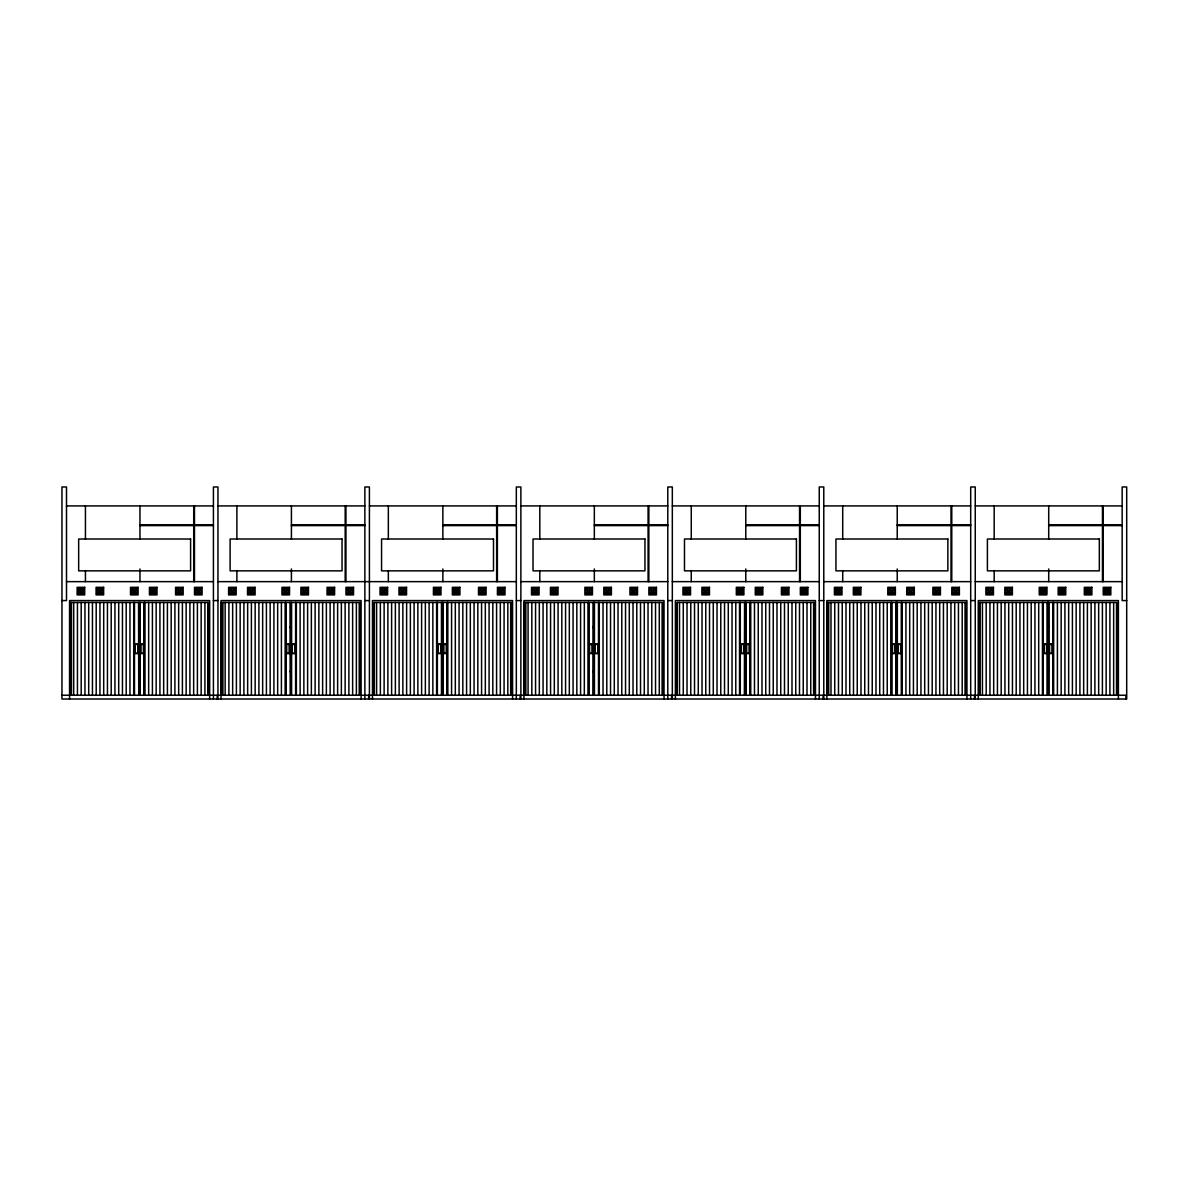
<?xml version="1.0" encoding="UTF-8"?>
<svg xmlns="http://www.w3.org/2000/svg" width="1186" height="1186" viewBox="0 0 1186 1186"><rect width="100%" height="100%" fill="white"/><g stroke="black" fill="none" stroke-linecap="round" stroke-linejoin="round"><path stroke-width="1.5" d="M66.505 505.918L213.421 505.918M217.957 505.918L364.873 505.918M369.409 505.918L516.325 505.918M520.876 505.918L667.792 505.918M672.329 505.918L819.244 505.918M823.781 505.918L970.697 505.918M975.248 505.918L1122.164 505.918M139.963 524.849L193.718 524.849L193.718 505.918M213.421 524.849L194.474 524.849L194.474 505.918M291.415 524.849L345.185 524.849L345.185 505.918M364.873 524.849L345.941 524.849L345.941 505.918M442.867 524.849L496.637 524.849L496.637 505.918M516.325 524.849L497.394 524.849L497.394 505.918M594.334 524.849L648.09 524.849L648.09 505.918M667.792 524.849L648.846 524.849L648.846 505.918M745.786 524.849L799.557 524.849L799.557 505.918M819.244 524.849L800.313 524.849L800.313 505.918M897.239 524.849L951.009 524.849L951.009 505.918M970.697 524.849L951.765 524.849L951.765 505.918M1048.706 524.849L1102.461 524.849L1102.461 505.918M1122.164 524.849L1103.217 524.849L1103.217 505.918M139.963 525.606L193.718 525.606L193.718 581.644M213.421 525.606L194.474 525.606L194.474 581.644M291.415 525.606L345.185 525.606L345.185 581.644M364.873 525.606L345.941 525.606L345.941 581.644M442.867 525.606L496.637 525.606L496.637 581.644M516.325 525.606L497.394 525.606L497.394 581.644M594.334 525.606L648.09 525.606L648.09 581.644M667.792 525.606L648.846 525.606L648.846 581.644M745.786 525.606L799.557 525.606L799.557 581.644M819.244 525.606L800.313 525.606L800.313 581.644M897.239 525.606L951.009 525.606L951.009 581.644M970.697 525.606L951.765 525.606L951.765 581.644M1048.706 525.606L1102.461 525.606L1102.461 581.644M1122.164 525.606L1103.217 525.606L1103.217 581.644M66.505 581.644L213.421 581.644M217.957 581.644L516.325 581.644M520.876 581.644L667.792 581.644M672.329 581.644L819.244 581.644M823.781 581.644L970.697 581.644M975.248 581.644L1122.164 581.644M61.954 600.576L66.505 600.576L66.505 486.986L61.954 486.986L61.954 699.014L1126.7 699.014L1126.7 486.986L1122.164 486.986L1122.164 600.576L1126.7 600.576M213.421 600.576L217.957 600.576M364.873 600.576L369.409 600.576M516.325 600.576L520.876 600.576M667.792 600.576L672.329 600.576M819.244 600.576L823.781 600.576M970.697 600.576L975.248 600.576M222.657 602.473L360.129 602.473L360.129 695.233M374.109 602.473L511.581 602.473L511.581 695.233M677.028 602.473L814.5 602.473L814.5 695.233M828.48 602.473L965.953 602.473L965.953 695.233M138.925 626.757L139.681 626.757M290.377 626.757L291.148 626.757M441.844 626.757L442.6 626.757M593.296 626.757L594.053 626.757M744.749 626.757L745.52 626.757M896.216 626.757L896.972 626.757M1047.668 626.757L1048.424 626.757M138.925 670.935L139.681 670.935M290.377 670.935L291.148 670.935M441.844 670.935L442.6 670.935M593.296 670.935L594.053 670.935M744.749 670.935L745.52 670.935M896.216 670.935L896.972 670.935M1047.668 670.935L1048.424 670.935M61.954 695.233L1125.944 695.233L1125.944 699.014M1118.398 699.014L1118.398 600.576L978.302 600.576L978.302 699.014M1117.405 602.473L1117.405 695.233M1116.5 695.233L1116.5 602.473L978.687 602.473L978.687 695.233M1113.654 602.473L1113.654 695.233M1109.903 602.473L1109.903 695.233M1106.153 602.473L1106.153 695.233M1102.402 602.473L1102.402 695.233M1098.651 602.473L1098.651 695.233M1094.9 602.473L1094.9 695.233M1091.15 602.473L1091.15 695.233M1087.399 602.473L1087.399 695.233M1083.663 602.473L1083.663 695.233M1079.912 602.473L1079.912 695.233M1076.162 602.473L1076.162 695.233M1072.411 602.473L1072.411 695.233M1068.66 602.473L1068.66 695.233M1064.909 602.473L1064.909 695.233M1061.159 602.473L1061.159 695.233M1057.408 602.473L1057.408 695.233M1053.657 602.473L1053.657 695.233M1053.079 602.473L1053.079 695.233M1052.901 602.473L1052.901 695.233M1048.809 602.473L1048.809 695.233M1048.706 505.918L1048.706 539.156M1048.706 568.983L1048.706 581.644M1048.617 602.473L1048.617 695.233M1048.053 602.473L1048.053 695.233M1047.475 602.473L1047.475 695.233M1047.297 602.473L1047.297 695.233M1046.423 588.478L1046.423 593.993M1043.206 602.473L1043.206 695.233M1043.013 602.473L1043.013 695.233M1042.45 602.473L1042.45 695.233M1038.699 602.473L1038.699 695.233M1034.948 602.473L1034.948 695.233M1031.197 602.473L1031.197 695.233M1027.447 602.473L1027.447 695.233M1023.696 602.473L1023.696 695.233M1019.945 602.473L1019.945 695.233M1016.194 602.473L1016.194 695.233M1012.444 602.473L1012.444 695.233M1008.693 602.473L1008.693 695.233M1004.942 602.473L1004.942 695.233M1001.192 602.473L1001.192 695.233M997.441 602.473L997.441 695.233M994.179 505.918L994.179 539.156M994.179 570.555L994.179 581.644M993.69 602.473L993.69 695.233M989.939 602.473L989.939 695.233M986.189 602.473L986.189 695.233M982.438 602.473L982.438 695.233M980.199 602.473L980.199 695.233M975.248 699.014L975.248 486.986L970.697 486.986L970.697 699.014M974.492 695.233L974.492 699.014M966.946 699.014L966.946 600.576L826.85 600.576L826.85 699.014M965.048 602.473L965.048 695.233M962.202 602.473L962.202 695.233M958.451 602.473L958.451 695.233M954.7 602.473L954.7 695.233M950.95 602.473L950.95 695.233M947.199 602.473L947.199 695.233M943.448 602.473L943.448 695.233M939.697 602.473L939.697 695.233M935.947 602.473L935.947 695.233M932.196 602.473L932.196 695.233M928.445 602.473L928.445 695.233M924.695 602.473L924.695 695.233M920.944 602.473L920.944 695.233M917.193 602.473L917.193 695.233M913.442 602.473L913.442 695.233M909.692 602.473L909.692 695.233M905.941 602.473L905.941 695.233M902.19 602.473L902.19 695.233M901.627 602.473L901.627 695.233M901.434 602.473L901.434 695.233M897.342 602.473L897.342 695.233M897.239 505.918L897.239 539.156M897.239 568.983L897.239 581.644M897.165 602.473L897.165 695.233M896.586 602.473L896.586 695.233M896.023 602.473L896.023 695.233M895.83 602.473L895.83 695.233M891.739 602.473L891.739 695.233M891.561 602.473L891.561 695.233M890.982 602.473L890.982 695.233M887.232 602.473L887.232 695.233M883.481 602.473L883.481 695.233M879.73 602.473L879.73 695.233M875.98 602.473L875.98 695.233M872.229 602.473L872.229 695.233M868.478 602.473L868.478 695.233M864.742 602.473L864.742 695.233M860.992 602.473L860.992 695.233M857.241 602.473L857.241 695.233M853.49 602.473L853.49 695.233M849.739 602.473L849.739 695.233M845.989 602.473L845.989 695.233M842.712 505.918L842.712 539.156M842.712 570.555L842.712 581.644M842.238 602.473L842.238 695.233M838.487 602.473L838.487 695.233M834.736 602.473L834.736 695.233M830.986 602.473L830.986 695.233M828.732 602.473L828.732 695.233M827.235 602.473L827.235 695.233M823.781 699.014L823.781 486.986L819.244 486.986L819.244 699.014M823.025 695.233L823.025 699.014M815.479 699.014L815.479 600.576L675.383 600.576L675.383 699.014M813.596 602.473L813.596 695.233M810.75 602.473L810.75 695.233M806.999 602.473L806.999 695.233M803.248 602.473L803.248 695.233M799.497 602.473L799.497 695.233M795.747 602.473L795.747 695.233M791.996 602.473L791.996 695.233M788.245 602.473L788.245 695.233M784.495 602.473L784.495 695.233M780.744 602.473L780.744 695.233M776.993 602.473L776.993 695.233M773.242 602.473L773.242 695.233M769.492 602.473L769.492 695.233M765.741 602.473L765.741 695.233M761.99 602.473L761.99 695.233M758.239 602.473L758.239 695.233M754.489 602.473L754.489 695.233M750.738 602.473L750.738 695.233M750.175 602.473L750.175 695.233M749.982 602.473L749.982 695.233M745.89 602.473L745.89 695.233M745.786 505.918L745.786 539.156M745.786 568.983L745.786 581.644M745.697 602.473L745.697 695.233M745.134 602.473L745.134 695.233M744.571 602.473L744.378 695.233M740.286 602.473L740.286 695.233M740.094 602.473L740.094 695.233M739.53 602.473L739.53 695.233M735.78 602.473L735.78 695.233M732.029 602.473L732.029 695.233M728.278 602.473L728.278 695.233M724.527 602.473L724.527 695.233M720.777 602.473L720.777 695.233M717.026 602.473L717.026 695.233M713.275 602.473L713.275 695.233M709.524 602.473L709.524 695.233M705.774 602.473L705.774 695.233M702.023 602.473L702.023 695.233M698.272 602.473L698.272 695.233M694.522 602.473L694.522 695.233M691.26 505.918L691.26 539.156M691.26 570.555L691.26 581.644M690.771 602.473L690.771 695.233M687.02 602.473L687.02 695.233M683.269 602.473L683.269 695.233M679.519 602.473L679.519 695.233M677.28 602.473L677.28 695.233M675.768 602.473L675.768 695.233M672.329 699.014L672.329 486.986L667.792 486.986L667.792 699.014M671.572 695.233L671.572 699.014M664.027 699.014L664.027 600.576L523.93 600.576L523.93 699.014M663.033 602.473L663.033 695.233M662.129 695.233L662.129 602.473L524.316 602.473L524.316 695.233M659.283 602.473L659.283 695.233M655.532 602.473L655.532 695.233M651.781 602.473L651.781 695.233M648.03 602.473L648.03 695.233M644.28 602.473L644.28 695.233M640.529 602.473L640.529 695.233M636.778 602.473L636.778 695.233M633.027 602.473L633.027 695.233M629.292 602.473L629.292 695.233M625.541 602.473L625.541 695.233M621.79 602.473L621.79 695.233M618.039 602.473L618.039 695.233M614.289 602.473L614.289 695.233M610.538 602.473L610.538 695.233M606.787 602.473L606.787 695.233M603.037 602.473L603.037 695.233M599.286 602.473L599.286 695.233M598.708 602.473L598.708 695.233M598.53 602.473L598.53 695.233M594.438 602.473L594.438 695.233M594.334 505.918L594.334 539.156M594.334 568.983L594.334 581.644M594.245 602.473L594.245 695.233M593.682 602.473L593.682 695.233M593.104 602.473L592.926 695.233M592.051 588.478L592.051 593.993M588.834 602.473L588.834 695.233M588.641 602.473L588.641 695.233M588.078 602.473L588.078 695.233M584.327 602.473L584.327 695.233M580.577 602.473L580.577 695.233M576.826 602.473L576.826 695.233M573.075 602.473L573.075 695.233M569.324 602.473L569.324 695.233M565.574 602.473L565.574 695.233M561.823 602.473L561.823 695.233M558.072 602.473L558.072 695.233M554.322 602.473L554.322 695.233M550.571 602.473L550.571 695.233M546.82 602.473L546.82 695.233M543.069 602.473L543.069 695.233M539.808 505.918L539.808 539.156M539.808 570.555L539.808 581.644M539.319 602.473L539.319 695.233M535.568 602.473L535.568 695.233M531.817 602.473L531.817 695.233M528.066 602.473L528.066 695.233M525.828 602.473L525.828 695.233M520.876 699.014L520.876 486.986L516.325 486.986L516.325 699.014M520.12 695.233L520.12 699.014M512.574 699.014L512.574 600.576L372.478 600.576L372.478 699.014M510.677 602.473L510.677 695.233M507.83 602.473L507.83 695.233M504.08 602.473L504.08 695.233M500.329 602.473L500.329 695.233M496.578 602.473L496.578 695.233M492.827 602.473L492.827 695.233M489.077 602.473L489.077 695.233M485.326 602.473L485.326 695.233M481.575 602.473L481.575 695.233M477.825 602.473L477.825 695.233M474.074 602.473L474.074 695.233M470.323 602.473L470.323 695.233M466.572 602.473L466.572 695.233M462.822 602.473L462.822 695.233M459.071 602.473L459.071 695.233M455.32 602.473L455.32 695.233M451.57 602.473L451.57 695.233M447.819 602.473L447.819 695.233M447.255 602.473L447.255 695.233M447.063 602.473L447.063 695.233M442.971 602.473L442.971 695.233M442.867 505.918L442.867 539.156M442.867 568.983L442.867 581.644M442.793 602.473L442.793 695.233M442.215 602.473L442.215 695.233M441.459 602.473L441.459 695.233M437.367 602.473L437.367 695.233M437.189 602.473L437.189 695.233M436.611 602.473L436.611 695.233M432.86 602.473L432.86 695.233M429.11 602.473L429.11 695.233M425.359 602.473L425.359 695.233M421.608 602.473L421.608 695.233M417.857 602.473L417.857 695.233M414.107 602.473L414.107 695.233M410.371 602.473L410.371 695.233M406.62 602.473L406.62 695.233M402.869 602.473L402.869 695.233M399.119 602.473L399.119 695.233M395.368 602.473L395.368 695.233M391.617 602.473L391.617 695.233M388.341 505.918L388.341 539.156M388.341 570.555L388.341 581.644M387.866 602.473L387.866 695.233M384.116 602.473L384.116 695.233M380.365 602.473L380.365 695.233M376.614 602.473L376.614 695.233M374.361 602.473L374.361 695.233M372.864 602.473L372.864 695.233M369.409 699.014L369.409 486.986L364.873 486.986L364.873 699.014M368.653 695.233L368.653 699.014M361.107 699.014L361.107 600.576L221.011 600.576L221.011 699.014M359.225 602.473L359.225 695.233M356.378 602.473L356.378 695.233M352.627 602.473L352.627 695.233M348.877 602.473L348.877 695.233M345.126 602.473L345.126 695.233M341.375 602.473L341.375 695.233M337.625 602.473L337.625 695.233M333.874 602.473L333.874 695.233M330.123 602.473L330.123 695.233M326.372 602.473L326.372 695.233M322.622 602.473L322.622 695.233M318.871 602.473L318.871 695.233M315.12 602.473L315.12 695.233M311.369 602.473L311.369 695.233M307.619 602.473L307.619 695.233M303.868 602.473L303.868 695.233M300.117 602.473L300.117 695.233M296.367 602.473L296.367 695.233M295.803 602.473L295.803 695.233M295.611 602.473L295.611 695.233M291.519 602.473L291.519 695.233M291.415 505.918L291.415 539.156M291.415 568.983L291.415 581.644M291.326 602.473L291.326 695.233M290.763 602.473L290.763 695.233M290.007 602.473L290.199 695.233M285.915 602.473L285.915 695.233M285.722 602.473L285.722 695.233M285.159 602.473L285.159 695.233M281.408 602.473L281.408 695.233M277.657 602.473L277.657 695.233M273.907 602.473L273.907 695.233M270.156 602.473L270.156 695.233M266.405 602.473L266.405 695.233M262.655 602.473L262.655 695.233M258.904 602.473L258.904 695.233M255.153 602.473L255.153 695.233M251.402 602.473L251.402 695.233M247.652 602.473L247.652 695.233M243.901 602.473L243.901 695.233M240.15 602.473L240.15 695.233M236.889 505.918L236.889 539.156M236.889 570.555L236.889 581.644M236.399 602.473L236.399 695.233M232.649 602.473L232.649 695.233M228.898 602.473L228.898 695.233M225.147 602.473L225.147 695.233M222.909 602.473L222.909 695.233M221.397 602.473L221.397 695.233M217.957 699.014L217.957 486.986L213.421 486.986L213.421 699.014M217.201 695.233L217.201 699.014M209.655 699.014L209.655 600.576L69.559 600.576L69.559 699.014M208.662 695.233L208.662 602.473L69.944 602.473L69.944 695.233M207.758 602.473L207.758 695.233M204.911 602.473L204.911 695.233M201.16 602.473L201.16 695.233M197.41 602.473L197.41 695.233M193.659 602.473L193.659 695.233M189.908 602.473L189.908 695.233M186.158 602.473L186.158 695.233M182.407 602.473L182.407 695.233M178.656 602.473L178.656 695.233M174.905 602.473L174.905 695.233M171.169 602.473L171.169 695.233M167.419 602.473L167.419 695.233M163.668 602.473L163.668 695.233M159.917 602.473L159.917 695.233M156.167 602.473L156.167 695.233M152.416 602.473L152.416 695.233M148.665 602.473L148.665 695.233M144.914 602.473L144.914 695.233M144.336 602.473L144.336 695.233M144.158 602.473L144.158 695.233M140.067 602.473L140.067 695.233M139.963 505.918L139.963 539.156M139.963 568.983L139.963 581.644M139.874 602.473L139.874 695.233M139.311 602.473L139.311 695.233M138.554 602.473L138.732 695.233M134.463 602.473L134.463 695.233M134.27 602.473L134.27 695.233M133.707 602.473L133.707 695.233M129.956 602.473L129.956 695.233M126.205 602.473L126.205 695.233M122.454 602.473L122.454 695.233M118.704 602.473L118.704 695.233M114.953 602.473L114.953 695.233M111.202 602.473L111.202 695.233M107.452 602.473L107.452 695.233M103.701 602.473L103.701 695.233M99.95 602.473L99.95 695.233M96.199 602.473L96.199 695.233M92.449 602.473L92.449 695.233M88.698 602.473L88.698 695.233M85.436 505.918L85.436 539.156M85.436 570.555L85.436 581.644M84.947 602.473L84.947 695.233M81.197 602.473L81.197 695.233M77.446 602.473L77.446 695.233M73.695 602.473L73.695 695.233M71.457 602.473L71.457 695.233M80.515 591.102L78.261 593.356L78.261 588.864L80.515 591.102M83.168 588.464L80.915 590.702L78.661 588.464L83.168 588.464M80.915 591.503L78.661 593.756L83.168 593.756L80.915 591.503M83.569 588.864L81.315 591.102L83.569 593.356L83.569 588.864M99.446 591.102L97.193 593.356L97.193 588.864L99.446 591.102M102.1 588.464L99.846 590.702L97.593 588.464L102.1 588.464M99.846 591.503L97.593 593.756L102.1 593.756L99.846 591.503M102.5 588.864L100.247 591.102L102.5 593.356L102.5 588.864M133.885 591.102L131.646 593.356L131.646 588.864L133.885 591.102M136.538 588.464L134.285 590.702L132.046 588.464L136.538 588.464M134.285 591.503L132.046 593.756L136.538 593.756L134.285 591.503M136.939 588.864L134.7 591.102L136.939 593.356L136.939 588.864M152.816 591.102L150.578 593.356L150.578 588.864L152.816 591.102M155.47 588.464L153.216 590.702L150.978 588.464L155.47 588.464M153.216 591.503L150.978 593.756L155.47 593.756L153.216 591.503M155.87 588.864L153.631 591.102L155.87 593.356L155.87 588.864M178.967 591.102L176.714 593.356L176.714 588.864L178.967 591.102M181.606 588.464L179.368 590.702L177.114 588.464L181.606 588.464M179.368 591.503L177.114 593.756L181.606 593.756L179.368 591.503M182.021 588.864L179.768 591.102L182.021 593.356L182.021 588.864M197.899 591.102L195.646 593.356L195.646 588.864L197.899 591.102M200.538 588.464L198.299 590.702L196.046 588.464L200.538 588.464M198.299 591.503L196.046 593.756L200.538 593.756L198.299 591.503M200.953 588.864L198.699 591.102L200.953 593.356L200.953 588.864M231.967 591.102L229.728 593.356L229.728 588.864L231.967 591.102M234.62 588.464L232.367 590.702L230.128 588.464L234.62 588.464M232.367 591.503L230.128 593.756L234.62 593.756L232.367 591.503M235.021 588.864L232.782 591.102L235.021 593.356L235.021 588.864M250.898 591.102L248.66 593.356L248.66 588.864L250.898 591.102M253.552 588.464L251.299 590.702L249.06 588.464L253.552 588.464M251.299 591.503L249.06 593.756L253.552 593.756L251.299 591.503M253.952 588.864L251.714 591.102L253.952 593.356L253.952 588.864M285.352 591.102L283.098 593.356L283.098 588.864L285.352 591.102M287.99 588.464L285.752 590.702L283.498 588.464L287.99 588.464M285.752 591.503L283.498 593.756L287.99 593.756L285.752 591.503M288.406 588.864L286.152 591.102L288.406 593.356L288.406 588.864M304.283 591.102L302.03 593.356L302.03 588.864L304.283 591.102M306.922 588.464L304.683 590.702L302.43 588.464L306.922 588.464M304.683 591.503L302.43 593.756L306.922 593.756L304.683 591.503M307.337 588.864L305.084 591.102L307.337 593.356L307.337 588.864M330.42 591.102L328.166 593.356L328.166 588.864L330.42 591.102M333.073 588.464L330.82 590.702L328.566 588.464L333.073 588.464M330.82 591.503L328.566 593.756L333.073 593.756L330.82 591.503M333.474 588.864L331.22 591.102L333.474 593.356L333.474 588.864M349.351 591.102L347.098 593.356L347.098 588.864L349.351 591.102M352.005 588.464L349.751 590.702L347.498 588.464L352.005 588.464M349.751 591.503L347.498 593.756L352.005 593.756L349.751 591.503M352.405 588.864L350.152 591.102L352.405 593.356L352.405 588.864M383.434 591.102L381.18 593.356L381.18 588.864L383.434 591.102M386.073 588.464L383.834 590.702L381.581 588.464L386.073 588.464M383.834 591.503L381.581 593.756L386.073 593.756L383.834 591.503M386.488 588.864L384.234 591.102L386.488 593.356L386.488 588.864M402.365 591.102L400.112 593.356L400.112 588.864L402.365 591.102M405.019 588.464L402.766 590.702L400.512 588.464L405.019 588.464M402.766 591.503L400.512 593.756L405.019 593.756L402.766 591.503M405.419 588.864L403.166 591.102L405.419 593.356L405.419 588.864M436.804 591.102L434.55 593.356L434.55 588.864L436.804 591.102M439.457 588.464L437.204 590.702L434.951 588.464L439.457 588.464M437.204 591.503L434.951 593.756L439.457 593.756L437.204 591.503M439.858 588.864L437.604 591.102L439.858 593.356L439.858 588.864M455.735 591.102L453.482 593.356L453.482 588.864L455.735 591.102M458.389 588.464L456.136 590.702L453.882 588.464L458.389 588.464M456.136 591.503L453.882 593.756L458.389 593.756L456.136 591.503M458.789 588.864L456.536 591.102L458.789 593.356L458.789 588.864M481.872 591.102L479.633 593.356L479.633 588.864L481.872 591.102M484.525 588.464L482.272 590.702L480.034 588.464L484.525 588.464M482.272 591.503L480.034 593.756L484.525 593.756L482.272 591.503M484.926 588.864L482.672 591.102L484.926 593.356L484.926 588.864M500.803 591.102L498.565 593.356L498.565 588.864L500.803 591.102M503.457 588.464L501.204 590.702L498.965 588.464L503.457 588.464M501.204 591.503L498.965 593.756L503.457 593.756L501.204 591.503M503.857 588.864L501.619 591.102L503.857 593.356L503.857 588.864M534.886 591.102L532.633 593.356L532.633 588.864L534.886 591.102M537.54 588.464L535.286 590.702L533.033 588.464L537.54 588.464M535.286 591.503L533.033 593.756L537.54 593.756L535.286 591.503M537.94 588.864L535.687 591.102L537.94 593.356L537.94 588.864M553.818 591.102L551.564 593.356L551.564 588.864L553.818 591.102M556.471 588.464L554.218 590.702L551.964 588.464L556.471 588.464M554.218 591.503L551.964 593.756L556.471 593.756L554.218 591.503M556.871 588.864L554.618 591.102L556.871 593.356L556.871 588.864M588.256 591.102L586.017 593.356L586.017 588.864L588.256 591.102M590.91 588.464L588.656 590.702L586.418 588.464L590.91 588.464M588.656 591.503L586.418 593.756L590.91 593.756L588.656 591.503M591.31 588.864L589.071 591.102L591.31 593.356L591.31 588.864M607.188 591.102L604.949 593.356L604.949 588.864L607.188 591.102M609.841 588.464L607.588 590.702L605.349 588.464L609.841 588.464M607.588 591.503L605.349 593.756L609.841 593.756L607.588 591.503M610.241 588.864L608.003 591.102L610.241 593.356L610.241 588.864M633.339 591.102L631.085 593.356L631.085 588.864L633.339 591.102M635.978 588.464L633.739 590.702L631.486 588.464L635.978 588.464M633.739 591.503L631.486 593.756L635.978 593.756L633.739 591.503M636.393 588.864L634.139 591.102L636.393 593.356L636.393 588.864M652.27 591.102L650.017 593.356L650.017 588.864L652.27 591.102M654.909 588.464L652.671 590.702L650.417 588.464L654.909 588.464M652.671 591.503L650.417 593.756L654.909 593.756L652.671 591.503M655.324 588.864L653.071 591.102L655.324 593.356L655.324 588.864M686.338 591.102L684.1 593.356L684.1 588.864L686.338 591.102M688.992 588.464L686.738 590.702L684.5 588.464L688.992 588.464M686.738 591.503L684.5 593.756L688.992 593.756L686.738 591.503M689.392 588.864L687.154 591.102L689.392 593.356L689.392 588.864M705.27 591.102L703.031 593.356L703.031 588.864L705.27 591.102M707.923 588.464L705.67 590.702L703.431 588.464L707.923 588.464M705.67 591.503L703.431 593.756L707.923 593.756L705.67 591.503M708.324 588.864L706.085 591.102L708.324 593.356L708.324 588.864M739.723 591.102L737.47 593.356L737.47 588.864L739.723 591.102M742.362 588.464L740.123 590.702L737.87 588.464L742.362 588.464M740.123 591.503L737.87 593.756L742.362 593.756L740.123 591.503M742.777 588.864L740.524 591.102L742.777 593.356L742.777 588.864M758.655 591.102L756.401 593.356L756.401 588.864L758.655 591.102M761.293 588.464L759.055 590.702L756.801 588.464L761.293 588.464M759.055 591.503L756.801 593.756L761.293 593.756L759.055 591.503M761.708 588.864L759.455 591.102L761.708 593.356L761.708 588.864M784.791 591.102L782.538 593.356L782.538 588.864L784.791 591.102M787.445 588.464L785.191 590.702L782.938 588.464L787.445 588.464M785.191 591.503L782.938 593.756L787.445 593.756L785.191 591.503M787.845 588.864L785.592 591.102L787.845 593.356L787.845 588.864M803.723 591.102L801.469 593.356L801.469 588.864L803.723 591.102M806.376 588.464L804.123 590.702L801.869 588.464L806.376 588.464M804.123 591.503L801.869 593.756L806.376 593.756L804.123 591.503M806.777 588.864L804.523 591.102L806.777 593.356L806.777 588.864M837.805 591.102L835.552 593.356L835.552 588.864L837.805 591.102M840.444 588.464L838.205 590.702L835.952 588.464L840.444 588.464M838.205 591.503L835.952 593.756L840.444 593.756L838.205 591.503M840.859 588.864L838.606 591.102L840.859 593.356L840.859 588.864M856.737 591.102L854.483 593.356L854.483 588.864L856.737 591.102M859.39 588.464L857.137 590.702L854.884 588.464L859.39 588.464M857.137 591.503L854.884 593.756L859.39 593.756L857.137 591.503M859.791 588.864L857.537 591.102L859.791 593.356L859.791 588.864M891.175 591.102L888.922 593.356L888.922 588.864L891.175 591.102M893.829 588.464L891.575 590.702L889.322 588.464L893.829 588.464M891.575 591.503L889.322 593.756L893.829 593.756L891.575 591.503M894.229 588.864L891.976 591.102L894.229 593.356L894.229 588.864M910.107 591.102L907.853 593.356L907.853 588.864L910.107 591.102M912.76 588.464L910.507 590.702L908.254 588.464L912.76 588.464M910.507 591.503L908.254 593.756L912.76 593.756L910.507 591.503M913.161 588.864L910.907 591.102L913.161 593.356L913.161 588.864M936.243 591.102L934.005 593.356L934.005 588.864L936.243 591.102M938.897 588.464L936.643 590.702L934.405 588.464L938.897 588.464M936.643 591.503L934.405 593.756L938.897 593.756L936.643 591.503M939.297 588.864L937.044 591.102L939.297 593.356L939.297 588.864M955.175 591.102L952.936 593.356L952.936 588.864L955.175 591.102M957.828 588.464L955.575 590.702L953.336 588.464L957.828 588.464M955.575 591.503L953.336 593.756L957.828 593.756L955.575 591.503M958.229 588.864L955.99 591.102L958.229 593.356L958.229 588.864M989.257 591.102L987.004 593.356L987.004 588.864L989.257 591.102M991.911 588.464L989.658 590.702L987.404 588.464L991.911 588.464M989.658 591.503L987.404 593.756L991.911 593.756L989.658 591.503M992.311 588.864L990.058 591.102L992.311 593.356L992.311 588.864M1008.189 591.102L1005.936 593.356L1005.936 588.864L1008.189 591.102M1010.843 588.464L1008.589 590.702L1006.336 588.464L1010.843 588.464M1008.589 591.503L1006.336 593.756L1010.843 593.756L1008.589 591.503M1011.243 588.864L1008.99 591.102L1011.243 593.356L1011.243 588.864M1042.627 591.102L1040.389 593.356L1040.389 588.864L1042.627 591.102M1045.281 588.464L1043.028 590.702L1040.789 588.464L1045.281 588.464M1043.028 591.503L1040.789 593.756L1045.281 593.756L1043.028 591.503M1045.681 588.864L1043.443 591.102L1045.681 593.356L1045.681 588.864M1061.559 591.102L1059.32 593.356L1059.32 588.864L1061.559 591.102M1064.213 588.464L1061.959 590.702L1059.721 588.464L1064.213 588.464M1061.959 591.503L1059.721 593.756L1064.213 593.756L1061.959 591.503M1064.613 588.864L1062.374 591.102L1064.613 593.356L1064.613 588.864M1087.71 591.102L1085.457 593.356L1085.457 588.864L1087.71 591.102M1090.349 588.464L1088.111 590.702L1085.857 588.464L1090.349 588.464M1088.111 591.503L1085.857 593.756L1090.349 593.756L1088.111 591.503M1090.764 588.864L1088.511 591.102L1090.764 593.356L1090.764 588.864M1106.642 591.102L1104.388 593.356L1104.388 588.864L1106.642 591.102M1109.281 588.464L1107.042 590.702L1104.789 588.464L1109.281 588.464M1107.042 591.503L1104.789 593.756L1109.281 593.756L1107.042 591.503M1109.696 588.864L1107.442 591.102L1109.696 593.356L1109.696 588.864M190.59 539.007L78.661 539.007L78.661 570.851L190.59 570.851L190.59 539.007M342.042 539.007L230.114 539.007L230.114 570.851L342.042 570.851L342.042 539.007M493.495 539.007L381.566 539.007L381.566 570.851L493.495 570.851L493.495 539.007M644.962 539.007L533.033 539.007L533.033 570.851L644.962 570.851L644.962 539.007M796.414 539.007L684.485 539.007L684.485 570.851L796.414 570.851L796.414 539.007M947.866 539.007L835.937 539.007L835.937 570.851L947.866 570.851L947.866 539.007M1099.333 539.007L987.404 539.007L987.404 570.851L1099.333 570.851L1099.333 539.007M84.71 587.322L77.134 587.322L77.134 594.898L84.71 594.898L84.71 587.322M103.642 587.322L96.066 587.322L96.066 594.898L103.642 594.898L103.642 587.322M138.08 587.322L130.504 587.322L130.504 594.898L138.08 594.898L138.08 587.322M157.012 587.322L149.436 587.322L149.436 594.898L157.012 594.898L157.012 587.322M183.148 587.322L175.572 587.322L175.572 594.898L183.148 594.898L183.148 587.322M202.08 587.322L194.504 587.322L194.504 594.898L202.08 594.898L202.08 587.322M236.162 587.322L228.587 587.322L228.587 594.898L236.162 594.898L236.162 587.322M255.094 587.322L247.518 587.322L247.518 594.898L255.094 594.898L255.094 587.322M289.532 587.322L281.957 587.322L281.957 594.898L289.532 594.898L289.532 587.322M308.464 587.322L300.888 587.322L300.888 594.898L308.464 594.898L308.464 587.322M334.6 587.322L327.039 587.322L327.039 594.898L334.6 594.898L334.6 587.322M353.547 587.322L345.971 587.322L345.971 594.898L353.547 594.898L353.547 587.322M387.614 587.322L380.039 587.322L380.039 594.898L387.614 594.898L387.614 587.322M406.546 587.322L398.97 587.322L398.97 594.898L406.546 594.898L406.546 587.322M440.984 587.322L433.424 587.322L433.424 594.898L440.984 594.898L440.984 587.322M459.931 587.322L452.355 587.322L452.355 594.898L459.931 594.898L459.931 587.322M486.067 587.322L478.492 587.322L478.492 594.898L486.067 594.898L486.067 587.322M504.999 587.322L497.423 587.322L497.423 594.898L504.999 594.898L504.999 587.322M539.081 587.322L531.506 587.322L531.506 594.898L539.081 594.898L539.081 587.322M558.013 587.322L550.437 587.322L550.437 594.898L558.013 594.898L558.013 587.322M592.451 587.322L584.876 587.322L584.876 594.898L592.451 594.898L592.451 587.322M611.383 587.322L603.807 587.322L603.807 594.898L611.383 594.898L611.383 587.322M637.519 587.322L629.944 587.322L629.944 594.898L637.519 594.898L637.519 587.322M656.451 587.322L648.875 587.322L648.875 594.898L656.451 594.898L656.451 587.322M690.534 587.322L682.958 587.322L682.958 594.898L690.534 594.898L690.534 587.322M709.465 587.322L701.89 587.322L701.89 594.898L709.465 594.898L709.465 587.322M743.904 587.322L736.328 587.322L736.328 594.898L743.904 594.898L743.904 587.322M762.835 587.322L755.26 587.322L755.26 594.898L762.835 594.898L762.835 587.322M788.972 587.322L781.411 587.322L781.411 594.898L788.972 594.898L788.972 587.322M807.918 587.322L800.342 587.322L800.342 594.898L807.918 594.898L807.918 587.322M841.986 587.322L834.41 587.322L834.41 594.898L841.986 594.898L841.986 587.322M860.917 587.322L853.342 587.322L853.342 594.898L860.917 594.898L860.917 587.322M895.371 587.322L887.795 587.322L887.795 594.898L895.371 594.898L895.371 587.322M914.302 587.322L906.727 587.322L906.727 594.898L914.302 594.898L914.302 587.322M940.439 587.322L932.863 587.322L932.863 594.898L940.439 594.898L940.439 587.322M959.37 587.322L951.795 587.322L951.795 594.898L959.37 594.898L959.37 587.322M993.453 587.322L985.877 587.322L985.877 594.898L993.453 594.898L993.453 587.322M1012.384 587.322L1004.809 587.322L1004.809 594.898L1012.384 594.898L1012.384 587.322M1046.823 587.322L1039.247 587.322L1039.247 594.898L1046.823 594.898L1046.823 587.322M1065.754 587.322L1058.179 587.322L1058.179 594.898L1065.754 594.898L1065.754 587.322M1091.891 587.322L1084.315 587.322L1084.315 594.898L1091.891 594.898L1091.891 587.322M1110.822 587.322L1103.247 587.322L1103.247 594.898L1110.822 594.898L1110.822 587.322M139.681 625.823L138.925 627.705L139.681 625.823M291.148 625.823L290.377 627.705L291.148 625.823M442.6 625.823L441.844 627.705L442.6 625.823M594.053 625.823L593.296 627.705L594.053 625.823M745.52 625.823L744.749 627.705L745.52 625.823M896.972 625.823L896.216 627.705L896.972 625.823M1048.424 625.823L1047.668 627.705L1048.424 625.823M138.169 644.117L134.833 644.117L134.833 653.59L138.169 653.59L138.169 644.117M143.773 644.117L140.437 644.117L140.437 653.59L143.773 653.59L143.773 644.117M289.621 644.117L286.3 644.117L286.3 653.59L289.621 653.59L289.621 644.117M295.225 644.117L291.904 644.117L291.904 653.59L295.225 653.59L295.225 644.117M441.088 644.117L437.753 644.117L437.753 653.59L441.088 653.59L441.088 644.117M446.692 644.117L443.356 644.117L443.356 653.59L446.692 653.59L446.692 644.117M592.54 644.117L589.205 644.117L589.205 653.59L592.54 653.59L592.54 644.117M598.144 644.117L594.809 644.117L594.809 653.59L598.144 653.59L598.144 644.117M743.993 644.117L740.672 644.117L740.672 653.59L743.993 653.59L743.993 644.117M749.596 644.117L746.276 644.117L746.276 653.59L749.596 653.59L749.596 644.117M895.46 644.117L892.124 644.117L892.124 653.59L895.46 653.59L895.46 644.117M901.063 644.117L897.728 644.117L897.728 653.59L901.063 653.59L901.063 644.117M1046.912 644.117L1043.576 644.117L1043.576 653.59L1046.912 653.59L1046.912 644.117M1052.516 644.117L1049.18 644.117L1049.18 653.59L1052.516 653.59L1052.516 644.117M137.798 644.428L135.219 644.428L135.219 653.264L137.798 653.264L137.798 644.428M143.402 644.428L140.823 644.428L140.823 653.264L143.402 653.264L143.402 644.428M289.251 644.428L286.671 644.428L286.671 653.264L289.251 653.264L289.251 644.428M294.854 644.428L292.275 644.428L292.275 653.264L294.854 653.264L294.854 644.428M440.703 644.428L438.138 644.428L438.138 653.264L440.703 653.264L440.703 644.428M446.307 644.428L443.742 644.428L443.742 653.264L446.307 653.264L446.307 644.428M592.17 644.428L589.59 644.428L589.59 653.264L592.17 653.264L592.17 644.428M597.774 644.428L595.194 644.428L595.194 653.264L597.774 653.264L597.774 644.428M743.622 644.428L741.042 644.428L741.042 653.264L743.622 653.264L743.622 644.428M749.226 644.428L746.646 644.428L746.646 653.264L749.226 653.264L749.226 644.428M895.074 644.428L892.509 644.428L892.509 653.264L895.074 653.264L895.074 644.428M900.678 644.428L898.113 644.428L898.113 653.264L900.678 653.264L900.678 644.428M1046.541 644.428L1043.962 644.428L1043.962 653.264L1046.541 653.264L1046.541 644.428M1052.145 644.428L1049.566 644.428L1049.566 653.264L1052.145 653.264L1052.145 644.428M139.681 669.986L138.925 671.884L139.681 669.986M291.148 669.986L290.377 671.884L291.148 669.986M442.6 669.986L441.844 671.884L442.6 669.986M594.053 669.986L593.296 671.884L594.053 669.986M745.52 669.986L744.749 671.884L745.52 669.986M896.972 669.986L896.216 671.884L896.972 669.986M1048.424 669.986L1047.668 671.884L1048.424 669.986"/></g></svg>
